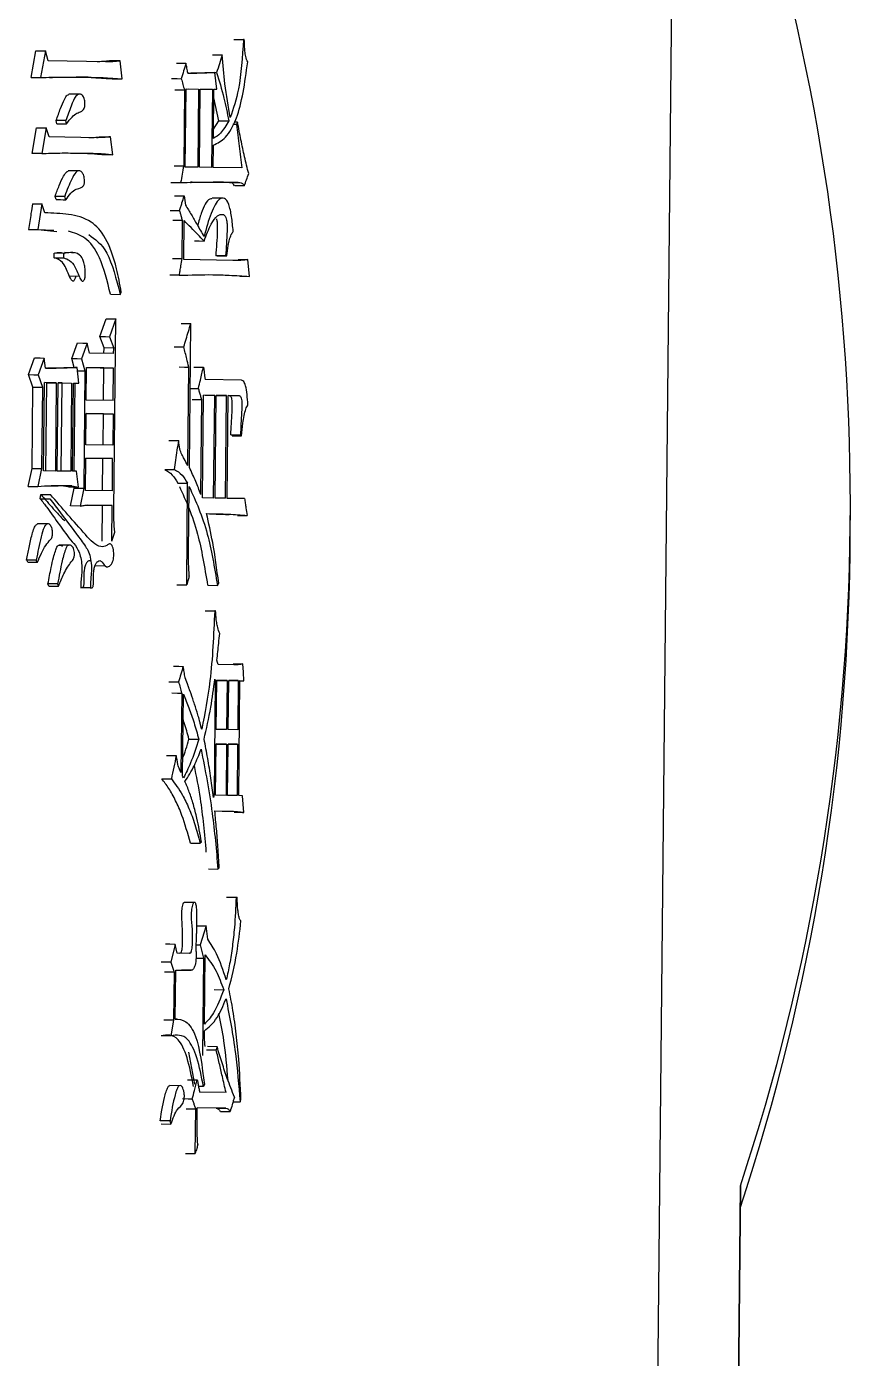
# Model space of a CAD drawing. Header units: millimetres. Extents: x 2454 to 4226, y 715 to 1968.
# Drawn here: x 3269.43 to 3276.6, y 898.91 to 910.52 of the extents above; entities that cross this region are included whole.
import ezdxf

# ---------------------------------------------------------------- set-up
doc = ezdxf.new("R2010")
doc.units = ezdxf.units.MM

msp = doc.modelspace()

# ---------------------------------------------------------------- linework, layer by layer
at = {"color": 7, "linetype": 'Continuous', "lineweight": 25}
for p, q in [((3274.784, 884.155), (3275.187, 924.632)), ((3269.47, 910.073), (3269.511, 910.307)), ((3269.595, 910.306), (3269.553, 910.073)), ((3269.62, 910.218), (3269.595, 910.306)), ((3271.236, 910.406), (3271.32, 910.405)), ((3271.327, 910.405), (3271.32, 910.405)), ((3270.117, 910.21), (3269.62, 910.218)), ((3270.245, 910.218), (3270.161, 910.219)), ((3270.262, 910.062), (3270.245, 910.218)), ((3271.049, 910.272), (3271.133, 910.272)), ((3269.994, 910.075), (3270.078, 910.074)), ((3270.845, 910.111), (3270.835, 910.111)), ((3271.07, 910.117), (3271.086, 910.117)), ((3270.177, 910.063), (3270.262, 910.062)), ((3270.806, 909.965), (3270.799, 909.303)), ((3270.813, 909.293), (3270.82, 909.975)), ((3270.82, 909.975), (3270.929, 909.973)), ((3270.844, 909.974), (3270.929, 909.973)), ((3270.929, 909.973), (3270.922, 909.292)), ((3270.936, 909.291), (3270.942, 909.973)), ((3270.942, 909.973), (3271.049, 909.971)), ((3270.965, 909.972), (3271.049, 909.971)), ((3271.049, 909.971), (3271.042, 909.29)), ((3271.059, 909.543), (3271.063, 909.971)), ((3271.063, 909.971), (3271.087, 909.971)), ((3271.063, 909.971), (3271.087, 909.971)), ((3269.883, 909.928), (3269.798, 909.928)), ((3271.106, 909.697), (3271.062, 909.897)), ((3269.48, 909.411), (3269.518, 909.635)), ((3269.601, 909.634), (3269.563, 909.41)), ((3269.627, 909.556), (3269.601, 909.634)), ((3269.773, 909.699), (3269.689, 909.7)), ((3269.695, 909.671), (3269.689, 909.7)), ((3269.695, 909.671), (3269.779, 909.67)), ((3269.779, 909.67), (3269.773, 909.699)), ((3271.059, 909.623), (3271.106, 909.697)), ((3271.227, 909.666), (3271.26, 909.666)), ((3271.268, 909.685), (3271.238, 909.685)), ((3270.039, 909.549), (3269.627, 909.556)), ((3270.182, 909.401), (3270.162, 909.557)), ((3269.563, 909.41), (3269.48, 909.411)), ((3269.926, 909.414), (3270.01, 909.413)), ((3270.098, 909.402), (3270.182, 909.401)), ((3271.056, 909.29), (3271.058, 909.484)), ((3270.715, 909.304), (3270.799, 909.303)), ((3270.922, 909.292), (3270.813, 909.293)), ((3271.042, 909.29), (3270.936, 909.291)), ((3271.306, 909.285), (3271.056, 909.29)), ((3269.877, 909.259), (3269.792, 909.26)), ((3271.147, 909.161), (3271.153, 909.161)), ((3271.273, 909.159), (3271.15, 909.161)), ((3271.203, 909.16), (3271.289, 909.159)), ((3269.763, 909.037), (3269.679, 909.038)), ((3269.689, 909.009), (3269.679, 909.038)), ((3269.565, 908.972), (3269.53, 908.749)), ((3269.591, 908.894), (3269.565, 908.972)), ((3270.68, 908.915), (3270.764, 908.915)), ((3271.13, 909.022), (3271.046, 909.023)), ((3270.789, 908.827), (3270.704, 908.827)), ((3270.785, 908.496), (3270.789, 908.827)), ((3270.799, 908.486), (3270.803, 908.826)), ((3269.447, 908.75), (3269.53, 908.749)), ((3269.668, 908.739), (3269.447, 908.75)), ((3269.53, 908.749), (3269.693, 908.732)), ((3269.671, 908.503), (3269.671, 908.542)), ((3269.755, 908.541), (3269.671, 908.542)), ((3269.671, 908.503), (3269.755, 908.502)), ((3269.755, 908.502), (3269.755, 908.541)), ((3269.8, 908.546), (3269.761, 908.547)), ((3269.846, 908.546), (3269.821, 908.546)), ((3270.701, 908.496), (3270.785, 908.496)), ((3271.227, 908.479), (3270.799, 908.486)), ((3271.164, 908.519), (3271.08, 908.519)), ((3271.091, 908.519), (3271.175, 908.518)), ((3271.164, 908.519), (3271.175, 908.518)), ((3271.372, 908.34), (3271.358, 908.486)), ((3269.803, 908.344), (3269.888, 908.343)), ((3270.761, 908.35), (3270.677, 908.351)), ((3271.288, 908.341), (3271.372, 908.34)), ((3270.162, 908.184), (3270.246, 908.183)), ((3270.246, 908.183), (3270.255, 908.202)), ((3270.07, 907.815), (3270.123, 907.97)), ((3270.208, 907.969), (3270.154, 907.814)), ((3270.191, 906.305), (3270.208, 907.969)), ((3270.849, 906.674), (3270.861, 907.93)), ((3269.824, 907.624), (3269.875, 907.76)), ((3269.959, 907.759), (3269.908, 907.623)), ((3269.98, 907.671), (3269.959, 907.759)), ((3270.106, 907.717), (3270.07, 907.815)), ((3270.154, 907.814), (3270.19, 907.716)), ((3270.189, 907.668), (3269.98, 907.671)), ((3270.105, 907.668), (3270.106, 907.717)), ((3270.19, 907.716), (3270.106, 907.717)), ((3270.189, 907.668), (3270.19, 907.716)), ((3270.716, 907.727), (3270.8, 907.726)), ((3269.448, 907.484), (3269.501, 907.629)), ((3269.585, 907.628), (3269.531, 907.483)), ((3269.597, 907.541), (3269.585, 907.628)), ((3269.605, 907.54), (3269.597, 907.541)), ((3269.846, 907.546), (3269.824, 907.624)), ((3269.887, 907.41), (3269.872, 907.546)), ((3269.908, 907.623), (3269.938, 907.516)), ((3269.951, 907.262), (3269.954, 907.545)), ((3269.954, 907.545), (3270.188, 907.541)), ((3270.104, 907.542), (3269.954, 907.544)), ((3270.101, 907.26), (3270.104, 907.542)), ((3270.188, 907.541), (3270.104, 907.542)), ((3270.185, 907.259), (3270.188, 907.541)), ((3270.835, 906.693), (3270.843, 907.55)), ((3269.486, 907.376), (3269.448, 907.484)), ((3269.531, 907.483), (3269.569, 907.375)), ((3269.578, 906.645), (3269.586, 907.414)), ((3269.689, 907.413), (3269.586, 907.414)), ((3269.606, 907.413), (3269.586, 907.414)), ((3269.598, 906.644), (3269.606, 907.413)), ((3269.606, 907.413), (3269.689, 907.413)), ((3269.689, 907.413), (3269.682, 906.643)), ((3269.698, 906.643), (3269.705, 907.412)), ((3269.705, 907.412), (3269.823, 907.41)), ((3269.74, 907.411), (3269.705, 907.412)), ((3269.732, 906.643), (3269.74, 907.411)), ((3269.74, 907.411), (3269.823, 907.41)), ((3269.823, 907.41), (3269.816, 906.641)), ((3269.832, 906.641), (3269.839, 907.41)), ((3269.839, 907.41), (3269.887, 907.41)), ((3269.839, 907.41), (3269.887, 907.41)), ((3269.845, 906.641), (3269.853, 907.41)), ((3269.938, 907.516), (3269.928, 906.494)), ((3271.303, 907.435), (3270.986, 907.441)), ((3269.479, 906.666), (3269.486, 907.376)), ((3269.569, 907.375), (3269.562, 906.665)), ((3270.962, 906.409), (3270.971, 907.305)), ((3271.069, 907.303), (3270.971, 907.305)), ((3270.985, 907.304), (3271.069, 907.303)), ((3271.06, 906.407), (3271.069, 907.303)), ((3271.073, 906.407), (3271.082, 907.303)), ((3271.173, 907.301), (3271.082, 907.303)), ((3271.089, 907.302), (3271.173, 907.301)), ((3271.164, 906.406), (3271.173, 907.301)), ((3271.177, 906.405), (3271.186, 907.301)), ((3271.284, 907.299), (3271.186, 907.301)), ((3271.284, 907.299), (3271.198, 907.3)), ((3270.185, 907.259), (3269.951, 907.262)), ((3270.949, 906.438), (3270.957, 907.266)), ((3269.947, 906.873), (3269.95, 907.146)), ((3269.95, 907.146), (3270.184, 907.142)), ((3270.1, 907.143), (3269.95, 907.145)), ((3270.097, 906.87), (3270.1, 907.143)), ((3270.1, 907.143), (3270.184, 907.142)), ((3270.184, 907.142), (3270.182, 906.869)), ((3270.182, 906.869), (3269.947, 906.873)), ((3270.671, 906.91), (3270.756, 906.909)), ((3269.943, 906.474), (3269.946, 906.756)), ((3269.946, 906.756), (3270.18, 906.753)), ((3270.096, 906.753), (3269.946, 906.756)), ((3270.093, 906.471), (3270.096, 906.753)), ((3270.18, 906.753), (3270.096, 906.753)), ((3270.178, 906.47), (3270.18, 906.753)), ((3269.444, 906.51), (3269.479, 906.666)), ((3269.479, 906.666), (3269.562, 906.665)), ((3269.562, 906.665), (3269.528, 906.51)), ((3269.682, 906.643), (3269.578, 906.645)), ((3269.816, 906.641), (3269.698, 906.643)), ((3269.866, 906.641), (3269.832, 906.641)), ((3269.884, 906.504), (3269.866, 906.641)), ((3270.635, 906.657), (3270.719, 906.656)), ((3269.74, 906.515), (3269.711, 906.516)), ((3269.814, 906.339), (3269.844, 906.494)), ((3269.824, 906.515), (3269.884, 906.504)), ((3269.844, 906.494), (3269.844, 906.504)), ((3269.844, 906.494), (3269.928, 906.494)), ((3269.928, 906.494), (3269.898, 906.338)), ((3270.749, 906.538), (3270.833, 906.538)), ((3270.825, 905.652), (3270.833, 906.538)), ((3270.841, 905.924), (3270.847, 906.508)), ((3269.55, 906.402), (3269.554, 906.44)), ((3269.55, 906.402), (3269.634, 906.401)), ((3269.554, 906.44), (3269.638, 906.44)), ((3270.178, 906.47), (3269.943, 906.474)), ((3271.06, 906.407), (3270.962, 906.409)), ((3271.164, 906.406), (3271.073, 906.407)), ((3271.329, 906.403), (3271.177, 906.405)), ((3269.898, 906.338), (3269.814, 906.339)), ((3270.092, 906.344), (3269.965, 906.346)), ((3269.973, 906.347), (3270.176, 906.344)), ((3270.089, 906.033), (3270.092, 906.344)), ((3270.176, 906.344), (3270.092, 906.344)), ((3270.173, 906.032), (3270.176, 906.344)), ((3271.268, 906.257), (3271.351, 906.256)), ((3276.604, 906.117), (3276.605, 906.307)), ((3269.611, 906.183), (3269.526, 906.184)), ((3270.173, 906.032), (3270.198, 906.11)), ((3269.798, 905.998), (3269.713, 905.998)), ((3269.515, 905.867), (3269.431, 905.868)), ((3269.441, 905.848), (3269.432, 905.868)), ((3269.441, 905.848), (3269.525, 905.848)), ((3270.027, 905.819), (3270.113, 905.818)), ((3269.701, 905.66), (3269.617, 905.661)), ((3269.626, 905.641), (3269.617, 905.661)), ((3269.988, 905.626), (3269.904, 905.627)), ((3269.916, 905.627), (3270, 905.626)), ((3270.74, 905.653), (3270.825, 905.652)), ((3271.009, 905.648), (3271.093, 905.647)), ((3270.985, 905.425), (3271.069, 905.424)), ((3271.077, 905.424), (3271.069, 905.424)), ((3271.237, 904.954), (3271.099, 904.956)), ((3271.073, 904.801), (3271.064, 903.827)), ((3271.083, 904.392), (3271.087, 904.82)), ((3271.178, 904.818), (3271.087, 904.82)), ((3271.094, 904.819), (3271.178, 904.818)), ((3271.178, 904.818), (3271.173, 904.39)), ((3271.186, 904.39), (3271.191, 904.818)), ((3271.274, 904.817), (3271.191, 904.818)), ((3271.191, 904.818), (3271.274, 904.817)), ((3271.274, 904.817), (3271.27, 904.388)), ((3271.278, 903.814), (3271.287, 904.817)), ((3271.287, 904.817), (3271.324, 904.816)), ((3271.287, 904.816), (3271.324, 904.816)), ((3270.782, 904.708), (3270.775, 904.017)), ((3270.788, 903.987), (3270.796, 904.698)), ((3271.173, 904.39), (3271.083, 904.392)), ((3271.27, 904.388), (3271.186, 904.39)), ((3271.077, 903.817), (3271.082, 904.265)), ((3271.172, 904.263), (3271.082, 904.265)), ((3271.088, 904.264), (3271.172, 904.263)), ((3271.172, 904.263), (3271.168, 903.816)), ((3271.181, 903.815), (3271.185, 904.263)), ((3271.269, 904.262), (3271.185, 904.263)), ((3271.186, 904.263), (3271.269, 904.262)), ((3271.269, 904.262), (3271.265, 903.814)), ((3270.608, 903.961), (3270.692, 903.96)), ((3271.064, 903.827), (3271.054, 903.827)), ((3271.168, 903.816), (3271.077, 903.817)), ((3271.265, 903.814), (3271.181, 903.815)), ((3271.311, 903.813), (3271.278, 903.814)), ((3271.07, 903.681), (3271.219, 903.678)), ((3271.135, 903.679), (3271.219, 903.678)), ((3270.859, 903.401), (3270.943, 903.401)), ((3271.014, 903.175), (3271.097, 903.174)), ((3270.889, 902.883), (3270.804, 902.884)), ((3271.172, 902.929), (3271.256, 902.928)), ((3271.256, 902.928), (3271.264, 902.928)), ((3270.996, 902.679), (3270.942, 902.515)), ((3271.008, 902.562), (3270.996, 902.679)), ((3270.909, 902.457), (3270.911, 902.613)), ((3270.726, 902.518), (3270.688, 902.363)), ((3270.742, 902.44), (3270.726, 902.518)), ((3270.848, 902.438), (3270.742, 902.44)), ((3270.91, 902.515), (3270.942, 902.515)), ((3270.942, 902.515), (3270.971, 902.397)), ((3270.979, 901.823), (3270.985, 902.426)), ((3270.688, 902.363), (3270.715, 902.275)), ((3270.971, 902.397), (3270.963, 901.55)), ((3270.715, 902.275), (3270.711, 901.856)), ((3270.725, 901.866), (3270.73, 902.294)), ((3270.73, 902.294), (3270.863, 902.292)), ((3270.863, 902.292), (3270.779, 902.293)), ((3271.064, 902.123), (3271.148, 902.122)), ((3270.711, 901.856), (3270.687, 901.72)), ((3270.739, 901.866), (3270.725, 901.866)), ((3270.687, 901.72), (3270.602, 901.721)), ((3271.09, 901.626), (3271.006, 901.627)), ((3271.09, 901.626), (3271.082, 901.597)), ((3270.842, 901.578), (3270.894, 901.298)), ((3270.998, 901.598), (3271.082, 901.597)), ((3270.761, 901.286), (3270.676, 901.287)), ((3271.168, 901.226), (3270.938, 901.229)), ((3271.229, 901.146), (3271.29, 901.146)), ((3271.29, 901.146), (3271.298, 901.165)), ((3270.9, 900.695), (3270.904, 901.084)), ((3270.916, 900.967), (3270.917, 901.094)), ((3271.167, 901.089), (3270.917, 901.094)), ((3271.081, 901.09), (3271.167, 901.089)), ((3270.68, 900.98), (3270.595, 900.981)), ((3270.603, 900.952), (3270.688, 900.951)), ((3270.816, 900.695), (3270.9, 900.695)), ((3275.449, 880.527), (3275.647, 900.413)), ((3275.647, 900.413), (3275.485, 884.127))]:
    msp.add_line(p, q, dxfattribs=at)
at = {"color": 7, "linetype": 'Continuous', "lineweight": 25, "flags": 128}
for points in [[(3269.511, 910.307), (3269.558, 910.306), (3269.595, 910.306)], [(3270.735, 910.2), (3270.782, 910.199), (3270.819, 910.199)], [(3269.47, 910.073), (3269.517, 910.073), (3269.553, 910.073)], [(3270.986, 910.118), (3271.032, 910.117), (3271.07, 910.117)], [(3271.087, 909.971), (3271.078, 910.044), (3271.07, 910.117)], [(3270.694, 910.064), (3270.741, 910.064), (3270.778, 910.063)], [(3270.721, 909.966), (3270.768, 909.966), (3270.806, 909.965)], [(3269.518, 909.635), (3269.565, 909.634), (3269.601, 909.634)], [(3271.108, 909.697), (3271.132, 909.697), (3271.159, 909.697), (3271.192, 909.696)], [(3271.268, 909.685), (3271.264, 909.676), (3271.26, 909.666)], [(3270.078, 909.558), (3270.125, 909.557), (3270.162, 909.557)], [(3270.687, 909.159), (3270.735, 909.158), (3270.772, 909.158)], [(3269.772, 909.008), (3269.77, 909.015), (3269.767, 909.026), (3269.763, 909.037)], [(3270.718, 909.041), (3270.765, 909.041), (3270.802, 909.041)], [(3270.802, 909.041), (3270.809, 909.001), (3270.812, 908.982), (3270.815, 908.962)], [(3271.328, 909.129), (3271.306, 909.129), (3271.285, 909.13), (3271.244, 909.13)], [(3269.482, 908.973), (3269.529, 908.973), (3269.565, 908.972)], [(3269.689, 909.009), (3269.725, 909.009), (3269.749, 909.008), (3269.772, 909.008)], [(3270.892, 908.649), (3270.933, 908.649), (3270.976, 908.648)], [(3271.274, 908.487), (3271.32, 908.486), (3271.358, 908.486)], [(3270.123, 907.97), (3270.171, 907.97), (3270.208, 907.969)], [(3270.777, 907.93), (3270.824, 907.93), (3270.861, 907.93)], [(3269.875, 907.76), (3269.922, 907.759), (3269.959, 907.759)], [(3270.07, 907.815), (3270.117, 907.815), (3270.154, 907.814)], [(3269.501, 907.629), (3269.548, 907.629), (3269.585, 907.628)], [(3269.788, 907.547), (3269.835, 907.546), (3269.872, 907.546)], [(3269.824, 907.624), (3269.871, 907.624), (3269.908, 907.623)], [(3270.759, 907.551), (3270.806, 907.55), (3270.843, 907.55)], [(3270.886, 907.549), (3270.933, 907.548), (3270.971, 907.548)], [(3270.971, 907.548), (3270.976, 907.508), (3270.981, 907.474), (3270.986, 907.441)], [(3269.448, 907.484), (3269.494, 907.483), (3269.531, 907.483)], [(3269.875, 907.516), (3269.901, 907.516), (3269.938, 907.516)], [(3269.486, 907.376), (3269.532, 907.376), (3269.569, 907.375)], [(3270.855, 907.364), (3270.89, 907.364), (3270.928, 907.364)], [(3270.873, 907.267), (3270.919, 907.266), (3270.957, 907.266)], [(3271.21, 906.959), (3271.242, 906.959), (3271.268, 906.959), (3271.293, 906.958)], [(3271.22, 906.949), (3271.252, 906.949), (3271.278, 906.949), (3271.303, 906.949)], [(3269.444, 906.51), (3269.491, 906.51), (3269.528, 906.51)], [(3269.824, 906.515), (3269.777, 906.515), (3269.74, 906.515)], [(3269.8, 906.505), (3269.847, 906.504), (3269.884, 906.504)], [(3269.525, 905.848), (3269.52, 905.857), (3269.515, 905.867)], [(3269.626, 905.641), (3269.657, 905.641), (3269.684, 905.64), (3269.71, 905.64)], [(3269.71, 905.64), (3269.708, 905.645), (3269.704, 905.653), (3269.701, 905.66)], [(3271.099, 904.956), (3271.094, 904.976), (3271.089, 904.995)], [(3270.711, 904.942), (3270.758, 904.942), (3270.795, 904.941)], [(3271.231, 904.963), (3271.277, 904.962), (3271.315, 904.962)], [(3271.324, 904.816), (3271.319, 904.889), (3271.315, 904.962)], [(3270.67, 904.807), (3270.717, 904.806), (3270.754, 904.806)], [(3271.071, 904.83), (3271.072, 904.815), (3271.073, 904.801)], [(3270.697, 904.709), (3270.744, 904.708), (3270.782, 904.708)], [(3270.846, 904.307), (3270.868, 904.307), (3270.891, 904.307), (3270.93, 904.306)], [(3270.65, 904.164), (3270.697, 904.164), (3270.734, 904.164)], [(3270.747, 904.085), (3270.741, 904.125), (3270.734, 904.164)], [(3270.797, 903.968), (3270.793, 903.978), (3270.788, 903.987)], [(3271.064, 903.827), (3271.061, 903.813), (3271.058, 903.798)], [(3271.323, 903.667), (3271.317, 903.74), (3271.311, 903.813)], [(3271.323, 903.667), (3271.274, 903.667), (3271.239, 903.668)], [(3270.912, 902.68), (3270.958, 902.68), (3270.996, 902.679)], [(3270.726, 902.518), (3270.678, 902.519), (3270.642, 902.519)], [(3270.688, 902.363), (3270.64, 902.363), (3270.603, 902.364)], [(3270.906, 902.398), (3270.934, 902.398), (3270.971, 902.397)], [(3270.715, 902.275), (3270.668, 902.275), (3270.631, 902.276)], [(3270.711, 901.856), (3270.663, 901.857), (3270.627, 901.857)], [(3270.833, 901.338), (3270.879, 901.337), (3270.917, 901.337)], [(3270.971, 901.278), (3270.94, 901.278), (3270.929, 901.278)], [(3270.979, 901.297), (3270.977, 901.292), (3270.974, 901.285), (3270.971, 901.278)], [(3270.79, 901.173), (3270.837, 901.172), (3270.874, 901.172)], [(3270.82, 901.085), (3270.866, 901.084), (3270.904, 901.084)], [(3271.12, 901.06), (3271.139, 901.06), (3271.161, 901.06), (3271.203, 901.06)]]:
    msp.add_lwpolyline(points, dxfattribs=at)
at = {"color": 7, "linetype": 'Continuous', "lineweight": 25}
for centre, start, end in [((3257.705, 906.355), 341.6779, 17.1835), ((3257.704, 906.165), 341.6639, 359.8542)]:
    msp.add_arc(centre, 18.9, start, end, dxfattribs=at)
for points, knots in [([(3271.32, 910.405), (3271.31, 910.252), (3271.293, 909.985), (3271.231, 909.803), (3271.205, 909.725)], [0, 0, 0, 0, 0.5705874, 1, 1, 1, 1]), ([(3271.357, 910.209), (3271.35, 910.224), (3271.34, 910.248), (3271.332, 910.302), (3271.328, 910.352), (3271.328, 910.387), (3271.327, 910.405)], [0, 0, 0, 0, 0.326901, 0.547715, 0.772875, 1, 1, 1, 1]), ([(3270.161, 910.219), (3270.15, 910.217), (3270.128, 910.215), (3270.089, 910.212), (3270.062, 910.211), (3270.045, 910.211)], [0, 0, 0, 0, 0.285362, 0.57073, 1, 1, 1, 1]), ([(3270.245, 910.218), (3270.234, 910.217), (3270.212, 910.214), (3270.169, 910.211), (3270.137, 910.21), (3270.117, 910.21)], [0, 0, 0, 0, 0.2603967, 0.5207987, 1, 1, 1, 1]), ([(3270.819, 910.199), (3270.812, 910.176), (3270.799, 910.131), (3270.785, 910.086), (3270.778, 910.063)], [0, 0, 0, 0, 0.500001, 1, 1, 1, 1]), ([(3270.835, 910.111), (3270.833, 910.126), (3270.827, 910.155), (3270.822, 910.184), (3270.819, 910.199)], [0, 0, 0, 0, 0.500002, 1, 1, 1, 1]), ([(3271.058, 909.484), (3271.094, 909.502), (3271.165, 909.537), (3271.258, 909.691), (3271.32, 909.939), (3271.344, 910.119), (3271.357, 910.209)], [0, 0, 0, 0, 0.270784, 0.545188, 0.769924, 1, 1, 1, 1]), ([(3271.133, 910.272), (3271.125, 910.246), (3271.11, 910.194), (3271.094, 910.142), (3271.086, 910.117)], [0, 0, 0, 0, 0.499715, 1, 1, 1, 1]), ([(3271.205, 909.725), (3271.188, 909.821), (3271.158, 909.994), (3271.141, 910.186), (3271.133, 910.272)], [0, 0, 0, 0, 0.55797, 1, 1, 1, 1]), ([(3269.553, 910.073), (3269.585, 910.074), (3269.68, 910.078), (3269.815, 910.077), (3269.958, 910.076), (3270.038, 910.075), (3270.078, 910.074)], [0, 0, 0, 0, 0.176515, 0.529562, 0.764778, 1, 1, 1, 1]), ([(3269.63, 910.075), (3269.633, 910.075), (3269.655, 910.075), (3269.779, 910.078), (3269.887, 910.076), (3269.968, 910.076)], [0, 0, 0, 0, 0.049533, 0.29414, 1, 1, 1, 1]), ([(3269.994, 910.075), (3269.99, 910.075), (3269.983, 910.075), (3269.973, 910.075), (3269.963, 910.076), (3269.95, 910.076), (3269.93, 910.076), (3269.907, 910.076), (3269.884, 910.076), (3269.87, 910.077), (3269.864, 910.077)], [0, 0, 0, 0, 0.089873, 0.179745, 0.224682, 0.314554, 0.494299, 0.674045, 0.85379, 1, 1, 1, 1]), ([(3269.994, 910.075), (3270.02, 910.073), (3270.063, 910.07), (3270.124, 910.066), (3270.16, 910.064), (3270.177, 910.063)], [0, 0, 0, 0, 0.415042, 0.70752, 1, 1, 1, 1]), ([(3270.078, 910.074), (3270.104, 910.073), (3270.148, 910.07), (3270.209, 910.065), (3270.244, 910.063), (3270.262, 910.062)], [0, 0, 0, 0, 0.414457, 0.707228, 1, 1, 1, 1]), ([(3270.835, 910.111), (3270.854, 910.111), (3270.904, 910.111), (3270.953, 910.115), (3270.984, 910.118)], [0, 0, 0, 0, 0.367932, 1, 1, 1, 1]), ([(3271.07, 910.117), (3271.023, 910.114), (3270.961, 910.11), (3270.891, 910.111), (3270.868, 910.111), (3270.861, 910.111)], [0, 0, 0, 0, 0.672754, 0.896218, 1, 1, 1, 1]), ([(3271.086, 910.117), (3271.108, 910.045), (3271.148, 909.917), (3271.178, 909.764), (3271.192, 909.696)], [0, 0, 0, 0, 0.556251, 1, 1, 1, 1]), ([(3270.778, 910.063), (3270.783, 910.047), (3270.792, 910.014), (3270.801, 909.982), (3270.806, 909.965)], [0, 0, 0, 0, 0.500001, 1, 1, 1, 1]), ([(3269.689, 909.7), (3269.701, 909.735), (3269.724, 909.8), (3269.755, 909.875), (3269.78, 909.921), (3269.794, 909.924), (3269.799, 909.925)], [0, 0, 0, 0, 0.37835, 0.694754, 0.89905, 1, 1, 1, 1]), ([(3269.779, 909.67), (3269.795, 909.691), (3269.824, 909.729), (3269.869, 909.766), (3269.904, 909.775), (3269.927, 909.792), (3269.936, 909.813), (3269.939, 909.83), (3269.939, 909.849), (3269.938, 909.871), (3269.934, 909.891), (3269.926, 909.91), (3269.91, 909.926), (3269.887, 909.934), (3269.852, 909.908), (3269.815, 909.818), (3269.788, 909.741), (3269.773, 909.699)], [0, 0, 0, 0, 0.134794, 0.24553, 0.356039, 0.411786, 0.426956, 0.442239, 0.461011, 0.480326, 0.50369, 0.524583, 0.562821, 0.632701, 0.701688, 0.836333, 1, 1, 1, 1]), ([(3271.192, 909.696), (3271.168, 909.656), (3271.126, 909.585), (3271.079, 909.556), (3271.059, 909.543)], [0, 0, 0, 0, 0.561971, 1, 1, 1, 1]), ([(3271.26, 909.666), (3271.268, 909.602), (3271.283, 909.476), (3271.298, 909.349), (3271.306, 909.285)], [0, 0, 0, 0, 0.5, 1, 1, 1, 1]), ([(3271.365, 909.236), (3271.353, 909.284), (3271.329, 909.379), (3271.297, 909.53), (3271.278, 909.633), (3271.268, 909.685)], [0, 0, 0, 0, 0.345359, 0.672117, 1, 1, 1, 1]), ([(3269.972, 909.55), (3269.978, 909.55), (3269.994, 909.55), (3270.029, 909.552), (3270.059, 909.556), (3270.078, 909.558)], [0, 0, 0, 0, 0.143144, 0.450157, 1, 1, 1, 1]), ([(3270.162, 909.557), (3270.152, 909.556), (3270.13, 909.553), (3270.089, 909.55), (3270.059, 909.549), (3270.039, 909.549)], [0, 0, 0, 0, 0.266065, 0.532137, 1, 1, 1, 1]), ([(3269.563, 909.41), (3269.616, 909.413), (3269.718, 909.417), (3269.867, 909.415), (3269.962, 909.414), (3270.01, 909.413)], [0, 0, 0, 0, 0.348472, 0.674226, 1, 1, 1, 1]), ([(3269.926, 909.414), (3269.949, 909.413), (3269.99, 909.412), (3270.047, 909.407), (3270.081, 909.404), (3270.098, 909.402)], [0, 0, 0, 0, 0.40336, 0.701665, 1, 1, 1, 1]), ([(3270.01, 909.413), (3270.033, 909.413), (3270.074, 909.411), (3270.132, 909.407), (3270.165, 909.403), (3270.182, 909.401)], [0, 0, 0, 0, 0.406816, 0.703394, 1, 1, 1, 1]), ([(3269.772, 909.008), (3269.787, 909.028), (3269.816, 909.069), (3269.863, 909.105), (3269.899, 909.107), (3269.921, 909.124), (3269.928, 909.134), (3269.933, 909.145), (3269.935, 909.159), (3269.935, 909.177), (3269.933, 909.198), (3269.929, 909.219), (3269.92, 909.241), (3269.905, 909.257), (3269.883, 909.265), (3269.854, 909.245), (3269.812, 909.17), (3269.783, 909.092), (3269.763, 909.038), (3269.763, 909.037)], [0, 0, 0, 0, 0.124309, 0.24609, 0.367306, 0.396347, 0.417489, 0.429803, 0.442215, 0.457158, 0.478755, 0.501073, 0.52588, 0.571425, 0.623854, 0.691349, 0.794036, 0.997429, 1, 1, 1, 1]), ([(3270.799, 909.303), (3270.795, 909.279), (3270.786, 909.231), (3270.777, 909.182), (3270.772, 909.158)], [0, 0, 0, 0, 0.5000008, 1, 1, 1, 1]), ([(3269.679, 909.038), (3269.691, 909.07), (3269.714, 909.133), (3269.748, 909.209), (3269.775, 909.252), (3269.79, 909.256), (3269.793, 909.257)], [0, 0, 0, 0, 0.350416, 0.688784, 0.92924, 1, 1, 1, 1]), ([(3270.772, 909.158), (3270.782, 909.158), (3270.828, 909.16), (3270.94, 909.164), (3271.072, 909.162), (3271.197, 909.16), (3271.258, 909.159), (3271.289, 909.159)], [0, 0, 0, 0, 0.052356, 0.261783, 0.630871, 0.815433, 1, 1, 1, 1]), ([(3270.874, 909.161), (3270.871, 909.161), (3270.868, 909.161), (3270.864, 909.161), (3270.862, 909.161), (3270.862, 909.161), (3270.861, 909.16), (3270.861, 909.16), (3270.86, 909.16), (3270.86, 909.16), (3270.859, 909.16), (3270.86, 909.16), (3270.86, 909.16)], [0, 0, 0, 0, 0.4477813, 0.5822031, 0.6271428, 0.6458293, 0.6630548, 0.679853, 0.6972642, 0.737063, 0.8485179, 1, 1, 1, 1]), ([(3270.867, 909.16), (3270.89, 909.161), (3270.976, 909.162), (3271.075, 909.161), (3271.147, 909.161)], [0, 0, 0, 0, 0.26665, 1, 1, 1, 1]), ([(3271.187, 909.16), (3271.181, 909.16), (3271.138, 909.16), (3271.094, 909.161), (3271.056, 909.161)], [0, 0, 0, 0, 0.130802, 1, 1, 1, 1]), ([(3271.197, 909.16), (3271.197, 909.16), (3271.201, 909.16), (3271.204, 909.16), (3271.207, 909.16)], [0, 0, 0, 0, 0.122005, 1, 1, 1, 1]), ([(3271.242, 909.13), (3271.235, 909.14), (3271.222, 909.157), (3271.209, 909.159), (3271.203, 909.16)], [0, 0, 0, 0, 0.561984, 1, 1, 1, 1]), ([(3271.289, 909.159), (3271.296, 909.158), (3271.31, 909.155), (3271.322, 909.137), (3271.328, 909.129)], [0, 0, 0, 0, 0.557418, 1, 1, 1, 1]), ([(3271.328, 909.129), (3271.334, 909.147), (3271.346, 909.182), (3271.359, 909.218), (3271.365, 909.236)], [0, 0, 0, 0, 0.499999, 1, 1, 1, 1]), ([(3270.764, 908.915), (3270.768, 908.926), (3270.774, 908.948), (3270.787, 908.99), (3270.796, 909.021), (3270.802, 909.041)], [0, 0, 0, 0, 0.264385, 0.52877, 1, 1, 1, 1]), ([(3269.482, 908.973), (3269.478, 908.945), (3269.47, 908.894), (3269.458, 908.82), (3269.451, 908.773), (3269.447, 908.75)], [0, 0, 0, 0, 0.374396, 0.687198, 1, 1, 1, 1]), ([(3270.789, 908.827), (3270.786, 908.838), (3270.78, 908.858), (3270.772, 908.887), (3270.767, 908.905), (3270.764, 908.915)], [0, 0, 0, 0, 0.381894, 0.690947, 1, 1, 1, 1]), ([(3270.815, 908.962), (3270.832, 908.934), (3270.866, 908.878), (3270.919, 908.786), (3270.956, 908.722), (3270.976, 908.687)], [0, 0, 0, 0, 0.308208, 0.616415, 1, 1, 1, 1]), ([(3271.045, 909.017), (3271.039, 909.016), (3271.005, 909.014), (3270.959, 908.923), (3270.93, 908.82), (3270.92, 908.784)], [0, 0, 0, 0, 0.134903, 0.694981, 1, 1, 1, 1]), ([(3271.23, 908.732), (3271.226, 908.776), (3271.218, 908.862), (3271.194, 908.978), (3271.154, 909.03), (3271.097, 909.015), (3271.033, 908.898), (3270.996, 908.758), (3270.976, 908.687)], [0, 0, 0, 0, 0.1277216, 0.251241, 0.3767401, 0.501176, 0.7455986, 1, 1, 1, 1]), ([(3270.255, 908.202), (3270.243, 908.272), (3270.209, 908.454), (3270.124, 908.693), (3269.976, 908.845), (3269.797, 908.887), (3269.66, 908.891), (3269.591, 908.894)], [0, 0, 0, 0, 0.113441, 0.293656, 0.475727, 0.736012, 1, 1, 1, 1]), ([(3270.976, 908.648), (3270.958, 908.667), (3270.921, 908.706), (3270.863, 908.765), (3270.823, 908.806), (3270.803, 908.826)], [0, 0, 0, 0, 0.311048, 0.655523, 1, 1, 1, 1]), ([(3270.976, 908.648), (3270.996, 908.7), (3271.032, 908.793), (3271.088, 908.873), (3271.129, 908.884), (3271.154, 908.877), (3271.166, 908.856), (3271.173, 908.831), (3271.178, 908.789), (3271.176, 908.682), (3271.169, 908.59), (3271.164, 908.519)], [0, 0, 0, 0, 0.238272, 0.421507, 0.564341, 0.620408, 0.659481, 0.692106, 0.724915, 0.786663, 1, 1, 1, 1]), ([(3271.084, 908.842), (3271.085, 908.838), (3271.089, 908.827), (3271.092, 908.789), (3271.091, 908.683), (3271.084, 908.591), (3271.078, 908.519)], [0, 0, 0, 0, 0.050304, 0.151478, 0.342175, 1, 1, 1, 1]), ([(3270.162, 908.184), (3270.133, 908.299), (3270.077, 908.526), (3269.94, 908.694), (3269.844, 908.72), (3269.796, 908.733)], [0, 0, 0, 0, 0.34277, 0.673407, 1, 1, 1, 1]), ([(3269.972, 908.704), (3270.028, 908.665), (3270.143, 908.585), (3270.211, 908.319), (3270.246, 908.183)], [0, 0, 0, 0, 0.491143, 1, 1, 1, 1]), ([(3271.175, 908.518), (3271.179, 908.549), (3271.185, 908.6), (3271.198, 908.663), (3271.213, 908.707), (3271.224, 908.723), (3271.23, 908.732)], [0, 0, 0, 0, 0.349206, 0.57168, 0.788739, 1, 1, 1, 1]), ([(3269.671, 908.542), (3269.688, 908.546), (3269.719, 908.552), (3269.748, 908.545), (3269.761, 908.541)], [0, 0, 0, 0, 0.567732, 1, 1, 1, 1]), ([(3269.857, 908.344), (3269.857, 908.343), (3269.857, 908.336), (3269.854, 908.324), (3269.849, 908.31), (3269.842, 908.301), (3269.834, 908.298), (3269.823, 908.304), (3269.797, 908.352), (3269.762, 908.456), (3269.708, 908.491), (3269.677, 908.501), (3269.671, 908.503)], [0, 0, 0, 0, 0.004441, 0.03516, 0.066002, 0.103066, 0.140716, 0.183988, 0.252657, 0.577586, 0.907386, 1, 1, 1, 1]), ([(3269.755, 908.502), (3269.772, 908.496), (3269.806, 908.483), (3269.856, 908.429), (3269.884, 908.347), (3269.905, 908.306), (3269.916, 908.297), (3269.926, 908.3), (3269.934, 908.31), (3269.939, 908.325), (3269.942, 908.344), (3269.943, 908.376), (3269.94, 908.418), (3269.931, 908.462), (3269.916, 908.502), (3269.877, 908.547), (3269.821, 908.551), (3269.775, 908.544), (3269.755, 908.541)], [0, 0, 0, 0, 0.1148781, 0.2303409, 0.3594949, 0.3880942, 0.4104429, 0.4329085, 0.4537856, 0.4678638, 0.4819454, 0.5050435, 0.5445466, 0.5851813, 0.626806, 0.6896766, 0.8670498, 1, 1, 1, 1]), ([(3270.761, 908.35), (3270.764, 908.363), (3270.768, 908.39), (3270.776, 908.439), (3270.782, 908.474), (3270.785, 908.496)], [0, 0, 0, 0, 0.2778471, 0.5556941, 1, 1, 1, 1]), ([(3271.358, 908.486), (3271.339, 908.484), (3271.309, 908.48), (3271.265, 908.479), (3271.24, 908.479), (3271.227, 908.479)], [0, 0, 0, 0, 0.421909, 0.710935, 1, 1, 1, 1]), ([(3270.761, 908.35), (3270.86, 908.353), (3271.008, 908.358), (3271.209, 908.35), (3271.313, 908.344), (3271.372, 908.34)], [0, 0, 0, 0, 0.467547, 0.701316, 1, 1, 1, 1]), ([(3270.8, 907.726), (3270.807, 907.748), (3270.82, 907.793), (3270.841, 907.861), (3270.854, 907.907), (3270.861, 907.93)], [0, 0, 0, 0, 0.327334, 0.663667, 1, 1, 1, 1]), ([(3270.843, 907.55), (3270.838, 907.574), (3270.828, 907.615), (3270.813, 907.673), (3270.805, 907.709), (3270.8, 907.726)], [0, 0, 0, 0, 0.401179, 0.700589, 1, 1, 1, 1]), ([(3269.597, 907.541), (3269.616, 907.541), (3269.68, 907.54), (3269.744, 907.544), (3269.788, 907.547)], [0, 0, 0, 0, 0.298992, 1, 1, 1, 1]), ([(3269.872, 907.546), (3269.826, 907.543), (3269.757, 907.539), (3269.67, 907.54), (3269.631, 907.54), (3269.614, 907.54)], [0, 0, 0, 0, 0.548677, 0.80781, 1, 1, 1, 1]), ([(3270.928, 907.364), (3270.933, 907.388), (3270.943, 907.431), (3270.958, 907.492), (3270.966, 907.53), (3270.971, 907.548)], [0, 0, 0, 0, 0.39674, 0.69837, 1, 1, 1, 1]), ([(3271.358, 907.22), (3271.354, 907.282), (3271.349, 907.366), (3271.323, 907.428), (3271.31, 907.433), (3271.303, 907.435)], [0, 0, 0, 0, 0.576232, 0.790743, 1, 1, 1, 1]), ([(3270.957, 907.266), (3270.954, 907.277), (3270.947, 907.298), (3270.937, 907.331), (3270.931, 907.353), (3270.928, 907.364)], [0, 0, 0, 0, 0.328624, 0.664312, 1, 1, 1, 1]), ([(3271.198, 907.3), (3271.202, 907.3), (3271.208, 907.298), (3271.215, 907.28), (3271.222, 907.234), (3271.215, 907.121), (3271.21, 907.024), (3271.207, 906.959)], [0, 0, 0, 0, 0.09988, 0.161027, 0.225197, 0.488841, 1, 1, 1, 1]), ([(3271.284, 907.299), (3271.287, 907.299), (3271.294, 907.298), (3271.301, 907.279), (3271.308, 907.234), (3271.301, 907.12), (3271.296, 907.023), (3271.293, 906.958)], [0, 0, 0, 0, 0.099992, 0.161179, 0.225357, 0.488943, 1, 1, 1, 1]), ([(3271.303, 906.949), (3271.307, 906.986), (3271.312, 907.048), (3271.325, 907.127), (3271.339, 907.186), (3271.352, 907.209), (3271.358, 907.22)], [0, 0, 0, 0, 0.348975, 0.571883, 0.789677, 1, 1, 1, 1]), ([(3271.293, 906.958), (3271.295, 906.957), (3271.298, 906.954), (3271.302, 906.95), (3271.303, 906.949)], [0, 0, 0, 0, 0.499999, 1, 1, 1, 1]), ([(3270.719, 906.656), (3270.723, 906.684), (3270.731, 906.74), (3270.743, 906.824), (3270.752, 906.881), (3270.756, 906.909)], [0, 0, 0, 0, 0.328333, 0.664167, 1, 1, 1, 1]), ([(3270.835, 906.693), (3270.824, 906.713), (3270.807, 906.744), (3270.783, 906.786), (3270.763, 906.834), (3270.758, 906.884), (3270.756, 906.909)], [0, 0, 0, 0, 0.334537, 0.551409, 0.771322, 1, 1, 1, 1]), ([(3270.634, 906.657), (3270.656, 906.644), (3270.697, 906.621), (3270.732, 906.564), (3270.748, 906.538)], [0, 0, 0, 0, 0.556645, 1, 1, 1, 1]), ([(3270.719, 906.656), (3270.742, 906.643), (3270.782, 906.62), (3270.817, 906.563), (3270.833, 906.538)], [0, 0, 0, 0, 0.556684, 1, 1, 1, 1]), ([(3270.949, 906.438), (3270.934, 906.477), (3270.911, 906.539), (3270.877, 906.615), (3270.858, 906.654), (3270.849, 906.674)], [0, 0, 0, 0, 0.453187, 0.726355, 1, 1, 1, 1]), ([(3269.528, 906.51), (3269.567, 906.512), (3269.637, 906.517), (3269.735, 906.517), (3269.794, 906.515), (3269.824, 906.515)], [0, 0, 0, 0, 0.392125, 0.69604, 1, 1, 1, 1]), ([(3269.616, 906.515), (3269.642, 906.515), (3269.688, 906.516), (3269.7, 906.516), (3269.706, 906.516)], [0, 0, 0, 0, 0.566151, 1, 1, 1, 1]), ([(3269.8, 906.505), (3269.795, 906.506), (3269.784, 906.508), (3269.764, 906.511), (3269.749, 906.514), (3269.74, 906.515)], [0, 0, 0, 0, 0.270458, 0.540917, 1, 1, 1, 1]), ([(3270.762, 906.509), (3270.819, 906.383), (3270.922, 906.155), (3270.981, 905.805), (3271.007, 905.648)], [0, 0, 0, 0, 0.5513605, 1, 1, 1, 1]), ([(3270.847, 906.508), (3270.904, 906.382), (3271.008, 906.154), (3271.066, 905.804), (3271.093, 905.647)], [0, 0, 0, 0, 0.551463, 1, 1, 1, 1]), ([(3269.55, 906.402), (3269.569, 906.377), (3269.664, 906.256), (3269.77, 906.09), (3269.873, 905.976), (3269.9, 905.905), (3269.911, 905.841), (3269.913, 905.772), (3269.907, 905.711), (3269.902, 905.661), (3269.904, 905.632), (3269.904, 905.622)], [0, 0, 0, 0, 0.123687, 0.618461, 0.738997, 0.790326, 0.841904, 0.890931, 0.936567, 0.978026, 1, 1, 1, 1]), ([(3269.554, 906.44), (3269.563, 906.43), (3269.609, 906.378), (3269.679, 906.295), (3269.739, 906.234), (3269.763, 906.209)], [0, 0, 0, 0, 0.130013, 0.649952, 1, 1, 1, 1]), ([(3269.633, 906.402), (3269.648, 906.382), (3269.727, 906.28), (3269.831, 906.14), (3269.927, 906.012), (3269.971, 905.944), (3269.99, 905.88), (3269.997, 905.806), (3269.994, 905.732), (3269.986, 905.673), (3269.988, 905.633), (3269.988, 905.621)], [0, 0, 0, 0, 0.1027353, 0.5136406, 0.6918032, 0.752733, 0.8144801, 0.8682422, 0.9145564, 0.9737924, 1, 1, 1, 1]), ([(3269.994, 905.625), (3269.996, 905.625), (3270.001, 905.625), (3270.007, 905.631), (3270.011, 905.642), (3270.013, 905.656), (3270.016, 905.699), (3270.011, 905.754), (3270.022, 905.808), (3270.034, 905.839), (3270.05, 905.859), (3270.069, 905.866), (3270.095, 905.845), (3270.12, 905.802), (3270.152, 905.811), (3270.172, 905.832), (3270.184, 905.862), (3270.189, 905.888), (3270.19, 905.916), (3270.189, 905.945), (3270.184, 905.972), (3270.176, 905.995), (3270.165, 906.008), (3270.149, 906.01), (3270.121, 905.987), (3270.048, 905.973), (3269.885, 906.154), (3269.74, 906.321), (3269.639, 906.438)], [0, 0, 0, 0, 0.007825, 0.015857, 0.020934, 0.026005, 0.034592, 0.073423, 0.090206, 0.106937, 0.128009, 0.149392, 0.172688, 0.219515, 0.249945, 0.280395, 0.29244, 0.304603, 0.315296, 0.326596, 0.339245, 0.35279, 0.366071, 0.378823, 0.408474, 0.468, 0.628563, 1, 1, 1, 1]), ([(3271.329, 906.403), (3271.331, 906.39), (3271.335, 906.363), (3271.342, 906.314), (3271.348, 906.279), (3271.351, 906.256)], [0, 0, 0, 0, 0.271196, 0.542393, 1, 1, 1, 1]), ([(3269.898, 906.338), (3269.909, 906.34), (3269.927, 906.344), (3269.952, 906.346), (3269.966, 906.347), (3269.973, 906.347)], [0, 0, 0, 0, 0.441782, 0.720858, 1, 1, 1, 1]), ([(3270.198, 906.11), (3270.196, 906.146), (3270.191, 906.21), (3270.191, 906.275), (3270.191, 906.305)], [0, 0, 0, 0, 0.558776, 1, 1, 1, 1]), ([(3270.999, 906.272), (3271.031, 906.271), (3271.096, 906.27), (3271.214, 906.268), (3271.298, 906.261), (3271.351, 906.256)], [0, 0, 0, 0, 0.268696, 0.537392, 1, 1, 1, 1]), ([(3271.104, 905.667), (3271.088, 905.788), (3271.06, 906.003), (3271.017, 906.19), (3270.999, 906.272)], [0, 0, 0, 0, 0.563625, 1, 1, 1, 1]), ([(3271.037, 906.27), (3271.068, 906.269), (3271.119, 906.268), (3271.166, 906.266), (3271.192, 906.264), (3271.194, 906.264), (3271.194, 906.264)], [0, 0, 0, 0, 0.511474, 0.839282, 0.983312, 1, 1, 1, 1]), ([(3269.431, 905.868), (3269.438, 905.905), (3269.452, 905.982), (3269.474, 906.076), (3269.494, 906.144), (3269.511, 906.175), (3269.522, 906.18), (3269.527, 906.182)], [0, 0, 0, 0, 0.292293, 0.615214, 0.789645, 0.910459, 1, 1, 1, 1]), ([(3269.525, 905.848), (3269.536, 905.874), (3269.559, 905.928), (3269.597, 905.999), (3269.628, 906.033), (3269.646, 906.055), (3269.653, 906.068), (3269.656, 906.085), (3269.657, 906.103), (3269.656, 906.123), (3269.653, 906.143), (3269.644, 906.164), (3269.63, 906.181), (3269.614, 906.186), (3269.598, 906.176), (3269.576, 906.143), (3269.547, 906.036), (3269.528, 905.936), (3269.515, 905.867)], [0, 0, 0, 0, 0.118195, 0.236594, 0.355265, 0.378317, 0.396661, 0.415151, 0.431859, 0.45125, 0.470947, 0.497651, 0.545149, 0.585605, 0.625976, 0.672286, 0.776697, 1, 1, 1, 1]), ([(3269.617, 905.661), (3269.626, 905.708), (3269.641, 905.787), (3269.662, 905.882), (3269.68, 905.941), (3269.693, 905.98), (3269.708, 905.999), (3269.725, 906), (3269.737, 905.993), (3269.743, 905.989)], [0, 0, 0, 0, 0.307647, 0.50204, 0.640418, 0.739444, 0.805652, 0.894443, 1, 1, 1, 1]), ([(3269.71, 905.64), (3269.725, 905.677), (3269.758, 905.763), (3269.804, 905.834), (3269.836, 905.871), (3269.845, 905.892), (3269.848, 905.906), (3269.849, 905.92), (3269.848, 905.938), (3269.843, 905.958), (3269.836, 905.978), (3269.821, 905.997), (3269.803, 906.001), (3269.785, 905.993), (3269.763, 905.949), (3269.734, 905.837), (3269.714, 905.727), (3269.701, 905.66)], [0, 0, 0, 0, 0.146558, 0.336246, 0.39205, 0.410554, 0.4225, 0.434544, 0.44937, 0.472852, 0.497708, 0.52707, 0.595753, 0.630273, 0.664977, 0.792411, 1, 1, 1, 1]), ([(3270.848, 905.729), (3270.845, 905.765), (3270.841, 905.829), (3270.841, 905.895), (3270.841, 905.924)], [0, 0, 0, 0, 0.558776, 1, 1, 1, 1]), ([(3269.992, 905.86), (3269.985, 905.862), (3269.972, 905.865), (3269.954, 905.848), (3269.94, 905.819), (3269.932, 905.783), (3269.929, 905.743), (3269.93, 905.706), (3269.93, 905.676), (3269.929, 905.655), (3269.927, 905.642), (3269.923, 905.632), (3269.917, 905.627), (3269.913, 905.625), (3269.91, 905.626), (3269.91, 905.626)], [0, 0, 0, 0, 0.141339, 0.282238, 0.394829, 0.508158, 0.605499, 0.706223, 0.791661, 0.834544, 0.86898, 0.903596, 0.94616, 0.991117, 1, 1, 1, 1]), ([(3270.848, 905.729), (3270.844, 905.718), (3270.839, 905.7), (3270.831, 905.674), (3270.827, 905.659), (3270.825, 905.652)], [0, 0, 0, 0, 0.429625, 0.714813, 1, 1, 1, 1]), ([(3271.093, 905.647), (3271.094, 905.651), (3271.098, 905.657), (3271.102, 905.663), (3271.104, 905.667)], [0, 0, 0, 0, 0.500751, 1, 1, 1, 1]), ([(3271.069, 905.424), (3271.06, 905.216), (3271.044, 904.847), (3270.983, 904.531), (3270.956, 904.394)], [0, 0, 0, 0, 0.565204, 1, 1, 1, 1]), ([(3271.113, 905.228), (3271.106, 905.244), (3271.096, 905.271), (3271.086, 905.323), (3271.08, 905.372), (3271.078, 905.406), (3271.077, 905.424)], [0, 0, 0, 0, 0.329696, 0.549534, 0.773574, 1, 1, 1, 1]), ([(3271.089, 904.995), (3271.094, 905.044), (3271.102, 905.122), (3271.11, 905.2), (3271.113, 905.228)], [0, 0, 0, 0, 0.632425, 1, 1, 1, 1]), ([(3270.795, 904.941), (3270.788, 904.919), (3270.775, 904.874), (3270.761, 904.828), (3270.754, 904.806)], [0, 0, 0, 0, 0.5000008, 1, 1, 1, 1]), ([(3270.811, 904.844), (3270.808, 904.86), (3270.803, 904.893), (3270.798, 904.925), (3270.795, 904.941)], [0, 0, 0, 0, 0.500003, 1, 1, 1, 1]), ([(3271.315, 904.962), (3271.306, 904.96), (3271.288, 904.956), (3271.262, 904.954), (3271.245, 904.954), (3271.237, 904.954)], [0, 0, 0, 0, 0.3489976, 0.6744248, 1, 1, 1, 1]), ([(3270.754, 904.806), (3270.759, 904.79), (3270.768, 904.757), (3270.777, 904.724), (3270.782, 904.708)], [0, 0, 0, 0, 0.500001, 1, 1, 1, 1]), ([(3270.956, 904.394), (3270.955, 904.396), (3270.954, 904.399), (3270.953, 904.403), (3270.952, 904.408), (3270.951, 904.412), (3270.95, 904.416), (3270.949, 904.419), (3270.948, 904.424), (3270.947, 904.428), (3270.946, 904.432), (3270.945, 904.435), (3270.944, 904.438), (3270.943, 904.443), (3270.942, 904.448), (3270.941, 904.453), (3270.939, 904.46), (3270.933, 904.482), (3270.918, 904.535), (3270.901, 904.59), (3270.878, 904.658), (3270.865, 904.697), (3270.853, 904.729), (3270.851, 904.735), (3270.849, 904.742), (3270.846, 904.749), (3270.843, 904.756), (3270.841, 904.762), (3270.839, 904.769), (3270.836, 904.776), (3270.834, 904.783), (3270.832, 904.789), (3270.83, 904.793), (3270.829, 904.797), (3270.828, 904.799), (3270.826, 904.803), (3270.825, 904.807), (3270.824, 904.81), (3270.823, 904.813), (3270.821, 904.816), (3270.82, 904.82), (3270.819, 904.823), (3270.818, 904.826), (3270.816, 904.83), (3270.815, 904.833), (3270.814, 904.837), (3270.812, 904.84), (3270.811, 904.842), (3270.811, 904.844)], [0, 0, 0, 0, 0.012734, 0.019116, 0.025497, 0.038261, 0.044642, 0.051024, 0.057405, 0.070169, 0.07655, 0.082932, 0.089313, 0.095695, 0.108458, 0.121222, 0.127603, 0.15313, 0.255256, 0.459524, 0.510578, 0.714829, 0.727592, 0.740355, 0.753119, 0.778645, 0.791408, 0.804172, 0.816935, 0.842461, 0.855225, 0.867988, 0.880751, 0.887133, 0.893514, 0.899896, 0.912659, 0.919041, 0.925422, 0.931804, 0.944567, 0.950949, 0.95733, 0.963712, 0.976475, 0.982857, 0.989238, 1, 1, 1, 1]), ([(3270.977, 904.306), (3270.997, 904.397), (3271.035, 904.561), (3271.06, 904.747), (3271.071, 904.83)], [0, 0, 0, 0, 0.556328, 1, 1, 1, 1]), ([(3270.796, 904.698), (3270.812, 904.659), (3270.845, 904.581), (3270.89, 904.451), (3270.917, 904.355), (3270.93, 904.306)], [0, 0, 0, 0, 0.335797, 0.666653, 1, 1, 1, 1]), ([(3270.845, 904.307), (3270.832, 904.356), (3270.816, 904.417), (3270.797, 904.47), (3270.793, 904.48)], [0, 0, 0, 0, 0.801995, 1, 1, 1, 1]), ([(3270.79, 904.14), (3270.79, 904.14), (3270.811, 904.186), (3270.828, 904.247), (3270.845, 904.307)], [0, 0, 0, 0, 0.000975, 1, 1, 1, 1]), ([(3270.93, 904.306), (3270.907, 904.234), (3270.867, 904.105), (3270.818, 904.009), (3270.797, 903.968)], [0, 0, 0, 0, 0.563805, 1, 1, 1, 1]), ([(3271.058, 903.798), (3271.051, 903.854), (3271.036, 903.971), (3271.009, 904.141), (3270.988, 904.251), (3270.977, 904.306)], [0, 0, 0, 0, 0.317568, 0.657783, 1, 1, 1, 1]), ([(3270.734, 904.164), (3270.727, 904.13), (3270.713, 904.062), (3270.699, 903.994), (3270.692, 903.96)], [0, 0, 0, 0, 0.5, 1, 1, 1, 1]), ([(3270.81, 903.938), (3270.838, 903.981), (3270.889, 904.059), (3270.932, 904.169), (3270.951, 904.218)], [0, 0, 0, 0, 0.556523, 1, 1, 1, 1]), ([(3270.951, 904.218), (3270.986, 904.037), (3271.05, 903.71), (3271.083, 903.339), (3271.097, 903.174)], [0, 0, 0, 0, 0.555351, 1, 1, 1, 1]), ([(3270.775, 904.017), (3270.771, 904.026), (3270.765, 904.042), (3270.755, 904.065), (3270.75, 904.079), (3270.747, 904.085)], [0, 0, 0, 0, 0.405621, 0.70281, 1, 1, 1, 1]), ([(3270.996, 903.321), (3270.982, 903.481), (3270.958, 903.75), (3270.911, 903.983), (3270.892, 904.077)], [0, 0, 0, 0, 0.5961323, 1, 1, 1, 1]), ([(3270.858, 903.401), (3270.834, 903.485), (3270.796, 903.623), (3270.73, 903.772), (3270.671, 903.881), (3270.628, 903.934), (3270.607, 903.961)], [0, 0, 0, 0, 0.345685, 0.565873, 0.783961, 1, 1, 1, 1]), ([(3270.692, 903.96), (3270.725, 903.916), (3270.778, 903.844), (3270.846, 903.705), (3270.898, 903.565), (3270.928, 903.456), (3270.943, 903.401)], [0, 0, 0, 0, 0.334574, 0.553688, 0.775445, 1, 1, 1, 1]), ([(3270.954, 903.41), (3270.942, 903.481), (3270.921, 903.597), (3270.884, 903.738), (3270.849, 903.847), (3270.823, 903.908), (3270.81, 903.938)], [0, 0, 0, 0, 0.345466, 0.566001, 0.784169, 1, 1, 1, 1]), ([(3271.108, 903.184), (3271.105, 903.245), (3271.098, 903.36), (3271.085, 903.525), (3271.075, 903.629), (3271.07, 903.681)], [0, 0, 0, 0, 0.365327, 0.682454, 1, 1, 1, 1]), ([(3271.219, 903.678), (3271.229, 903.678), (3271.249, 903.677), (3271.284, 903.673), (3271.308, 903.669), (3271.323, 903.667)], [0, 0, 0, 0, 0.287779, 0.575565, 1, 1, 1, 1]), ([(3270.943, 903.401), (3270.945, 903.402), (3270.949, 903.405), (3270.952, 903.409), (3270.954, 903.41)], [0, 0, 0, 0, 0.500657, 1, 1, 1, 1]), ([(3271.097, 903.174), (3271.099, 903.176), (3271.103, 903.179), (3271.106, 903.182), (3271.108, 903.184)], [0, 0, 0, 0, 0.500003, 1, 1, 1, 1]), ([(3270.763, 902.439), (3270.765, 902.441), (3270.769, 902.445), (3270.775, 902.443), (3270.78, 902.455), (3270.785, 902.473), (3270.79, 902.509), (3270.79, 902.579), (3270.789, 902.679), (3270.778, 902.777), (3270.787, 902.843), (3270.795, 902.87), (3270.8, 902.882), (3270.803, 902.884), (3270.803, 902.884)], [0, 0, 0, 0, 0.034171, 0.073389, 0.106736, 0.15583, 0.204987, 0.325015, 0.55693, 0.788459, 0.894095, 0.950742, 0.996202, 1, 1, 1, 1]), ([(3270.848, 902.438), (3270.85, 902.44), (3270.854, 902.444), (3270.86, 902.442), (3270.866, 902.455), (3270.871, 902.472), (3270.875, 902.508), (3270.876, 902.578), (3270.875, 902.678), (3270.863, 902.776), (3270.873, 902.842), (3270.88, 902.87), (3270.887, 902.882), (3270.892, 902.887), (3270.897, 902.886), (3270.901, 902.878), (3270.906, 902.863), (3270.912, 902.82), (3270.912, 902.755), (3270.912, 902.689), (3270.911, 902.645), (3270.911, 902.624), (3270.911, 902.613)], [0, 0, 0, 0, 0.021255, 0.045634, 0.066381, 0.096882, 0.127416, 0.201896, 0.345722, 0.489304, 0.555122, 0.590298, 0.618631, 0.635436, 0.65237, 0.671401, 0.697046, 0.723328, 0.842965, 0.921389, 0.96072, 1, 1, 1, 1]), ([(3271.256, 902.928), (3271.252, 902.839), (3271.245, 902.694), (3271.224, 902.5), (3271.201, 902.346), (3271.18, 902.254), (3271.17, 902.209)], [0, 0, 0, 0, 0.344241, 0.565371, 0.784215, 1, 1, 1, 1]), ([(3271.298, 902.723), (3271.294, 902.727), (3271.285, 902.736), (3271.276, 902.774), (3271.268, 902.837), (3271.266, 902.89), (3271.264, 902.928)], [0, 0, 0, 0, 0.175129, 0.358666, 0.54795, 1, 1, 1, 1]), ([(3271.193, 902.131), (3271.218, 902.231), (3271.262, 902.411), (3271.287, 902.627), (3271.298, 902.723)], [0, 0, 0, 0, 0.5546785, 1, 1, 1, 1]), ([(3271.17, 902.209), (3271.143, 902.29), (3271.095, 902.434), (3271.034, 902.523), (3271.008, 902.562)], [0, 0, 0, 0, 0.564028, 1, 1, 1, 1]), ([(3270.909, 902.457), (3270.908, 902.433), (3270.907, 902.385), (3270.897, 902.324), (3270.88, 902.295), (3270.869, 902.293), (3270.863, 902.292)], [0, 0, 0, 0, 0.294355, 0.578425, 0.791193, 1, 1, 1, 1]), ([(3270.985, 902.426), (3271.018, 902.384), (3271.078, 902.309), (3271.127, 902.179), (3271.148, 902.122)], [0, 0, 0, 0, 0.5553053, 1, 1, 1, 1]), ([(3271.148, 902.122), (3271.119, 902.047), (3271.069, 901.915), (3271.006, 901.851), (3270.979, 901.823)], [0, 0, 0, 0, 0.563495, 1, 1, 1, 1]), ([(3271.298, 901.165), (3271.292, 901.284), (3271.284, 901.478), (3271.258, 901.735), (3271.23, 901.942), (3271.205, 902.068), (3271.193, 902.131)], [0, 0, 0, 0, 0.3439362, 0.5647409, 0.7835602, 1, 1, 1, 1]), ([(3270.979, 901.764), (3271.017, 901.795), (3271.086, 901.851), (3271.143, 901.984), (3271.168, 902.044)], [0, 0, 0, 0, 0.555142, 1, 1, 1, 1]), ([(3271.168, 902.044), (3271.198, 901.889), (3271.252, 901.61), (3271.278, 901.289), (3271.29, 901.146)], [0, 0, 0, 0, 0.554603, 1, 1, 1, 1]), ([(3270.725, 901.866), (3270.757, 901.865), (3270.82, 901.864), (3270.928, 901.704), (3270.959, 901.454), (3270.979, 901.297)], [0, 0, 0, 0, 0.271051, 0.544558, 1, 1, 1, 1]), ([(3271.185, 901.332), (3271.175, 901.451), (3271.158, 901.66), (3271.122, 901.838), (3271.106, 901.915)], [0, 0, 0, 0, 0.5663986, 1, 1, 1, 1]), ([(3270.885, 901.278), (3270.868, 901.367), (3270.835, 901.539), (3270.737, 901.742), (3270.653, 901.729), (3270.602, 901.721)], [0, 0, 0, 0, 0.292268, 0.570102, 1, 1, 1, 1]), ([(3270.971, 901.278), (3270.954, 901.366), (3270.92, 901.539), (3270.822, 901.741), (3270.738, 901.728), (3270.687, 901.72)], [0, 0, 0, 0, 0.292119, 0.569949, 1, 1, 1, 1]), ([(3270.985, 901.628), (3270.983, 901.653), (3270.98, 901.698), (3270.979, 901.744), (3270.979, 901.764)], [0, 0, 0, 0, 0.558906, 1, 1, 1, 1]), ([(3271.241, 901.186), (3271.22, 901.239), (3271.183, 901.333), (3271.133, 901.483), (3271.104, 901.579), (3271.09, 901.626)], [0, 0, 0, 0, 0.399279, 0.699294, 1, 1, 1, 1]), ([(3271.168, 901.226), (3271.157, 901.273), (3271.138, 901.358), (3271.109, 901.482), (3271.091, 901.559), (3271.082, 901.597)], [0, 0, 0, 0, 0.37909, 0.689545, 1, 1, 1, 1]), ([(3270.595, 900.981), (3270.607, 901.062), (3270.623, 901.164), (3270.653, 901.254), (3270.667, 901.286), (3270.674, 901.285), (3270.675, 901.285)], [0, 0, 0, 0, 0.652367, 0.81826, 0.978942, 1, 1, 1, 1]), ([(3270.688, 900.951), (3270.706, 901.001), (3270.737, 901.09), (3270.783, 901.107), (3270.802, 901.159), (3270.806, 901.193), (3270.803, 901.227), (3270.796, 901.254), (3270.788, 901.274), (3270.775, 901.288), (3270.757, 901.29), (3270.739, 901.255), (3270.709, 901.161), (3270.693, 901.06), (3270.68, 900.98)], [0, 0, 0, 0, 0.206868, 0.36599, 0.398263, 0.429777, 0.462673, 0.497292, 0.528823, 0.558939, 0.620363, 0.68271, 0.747056, 1, 1, 1, 1]), ([(3270.874, 901.172), (3270.88, 901.196), (3270.891, 901.235), (3270.905, 901.29), (3270.913, 901.321), (3270.917, 901.337)], [0, 0, 0, 0, 0.4259906, 0.7129953, 1, 1, 1, 1]), ([(3270.917, 901.337), (3270.92, 901.324), (3270.924, 901.3), (3270.931, 901.264), (3270.936, 901.241), (3270.938, 901.229)], [0, 0, 0, 0, 0.351678, 0.675839, 1, 1, 1, 1]), ([(3270.904, 901.084), (3270.9, 901.094), (3270.894, 901.114), (3270.884, 901.143), (3270.878, 901.163), (3270.874, 901.172)], [0, 0, 0, 0, 0.3456397, 0.6728198, 1, 1, 1, 1]), ([(3271.241, 901.186), (3271.238, 901.175), (3271.231, 901.153), (3271.219, 901.111), (3271.209, 901.08), (3271.203, 901.06)], [0, 0, 0, 0, 0.255423, 0.510845, 1, 1, 1, 1]), ([(3271.081, 901.09), (3271.088, 901.089), (3271.101, 901.087), (3271.112, 901.068), (3271.117, 901.06)], [0, 0, 0, 0, 0.556984, 1, 1, 1, 1]), ([(3271.167, 901.089), (3271.174, 901.088), (3271.187, 901.086), (3271.198, 901.068), (3271.203, 901.06)], [0, 0, 0, 0, 0.557026, 1, 1, 1, 1]), ([(3270.688, 900.951), (3270.687, 900.954), (3270.686, 900.96), (3270.683, 900.97), (3270.681, 900.977), (3270.68, 900.98)], [0, 0, 0, 0, 0.253685, 0.627428, 1, 1, 1, 1]), ([(3270.922, 900.772), (3270.92, 900.808), (3270.916, 900.872), (3270.916, 900.938), (3270.916, 900.967)], [0, 0, 0, 0, 0.55878, 1, 1, 1, 1]), ([(3270.922, 900.772), (3270.919, 900.761), (3270.914, 900.743), (3270.906, 900.717), (3270.902, 900.702), (3270.9, 900.695)], [0, 0, 0, 0, 0.429634, 0.714817, 1, 1, 1, 1])]:
    msp.add_open_spline(points, degree=3, knots=knots, dxfattribs=at)

doc.saveas('drawing.dxf')
